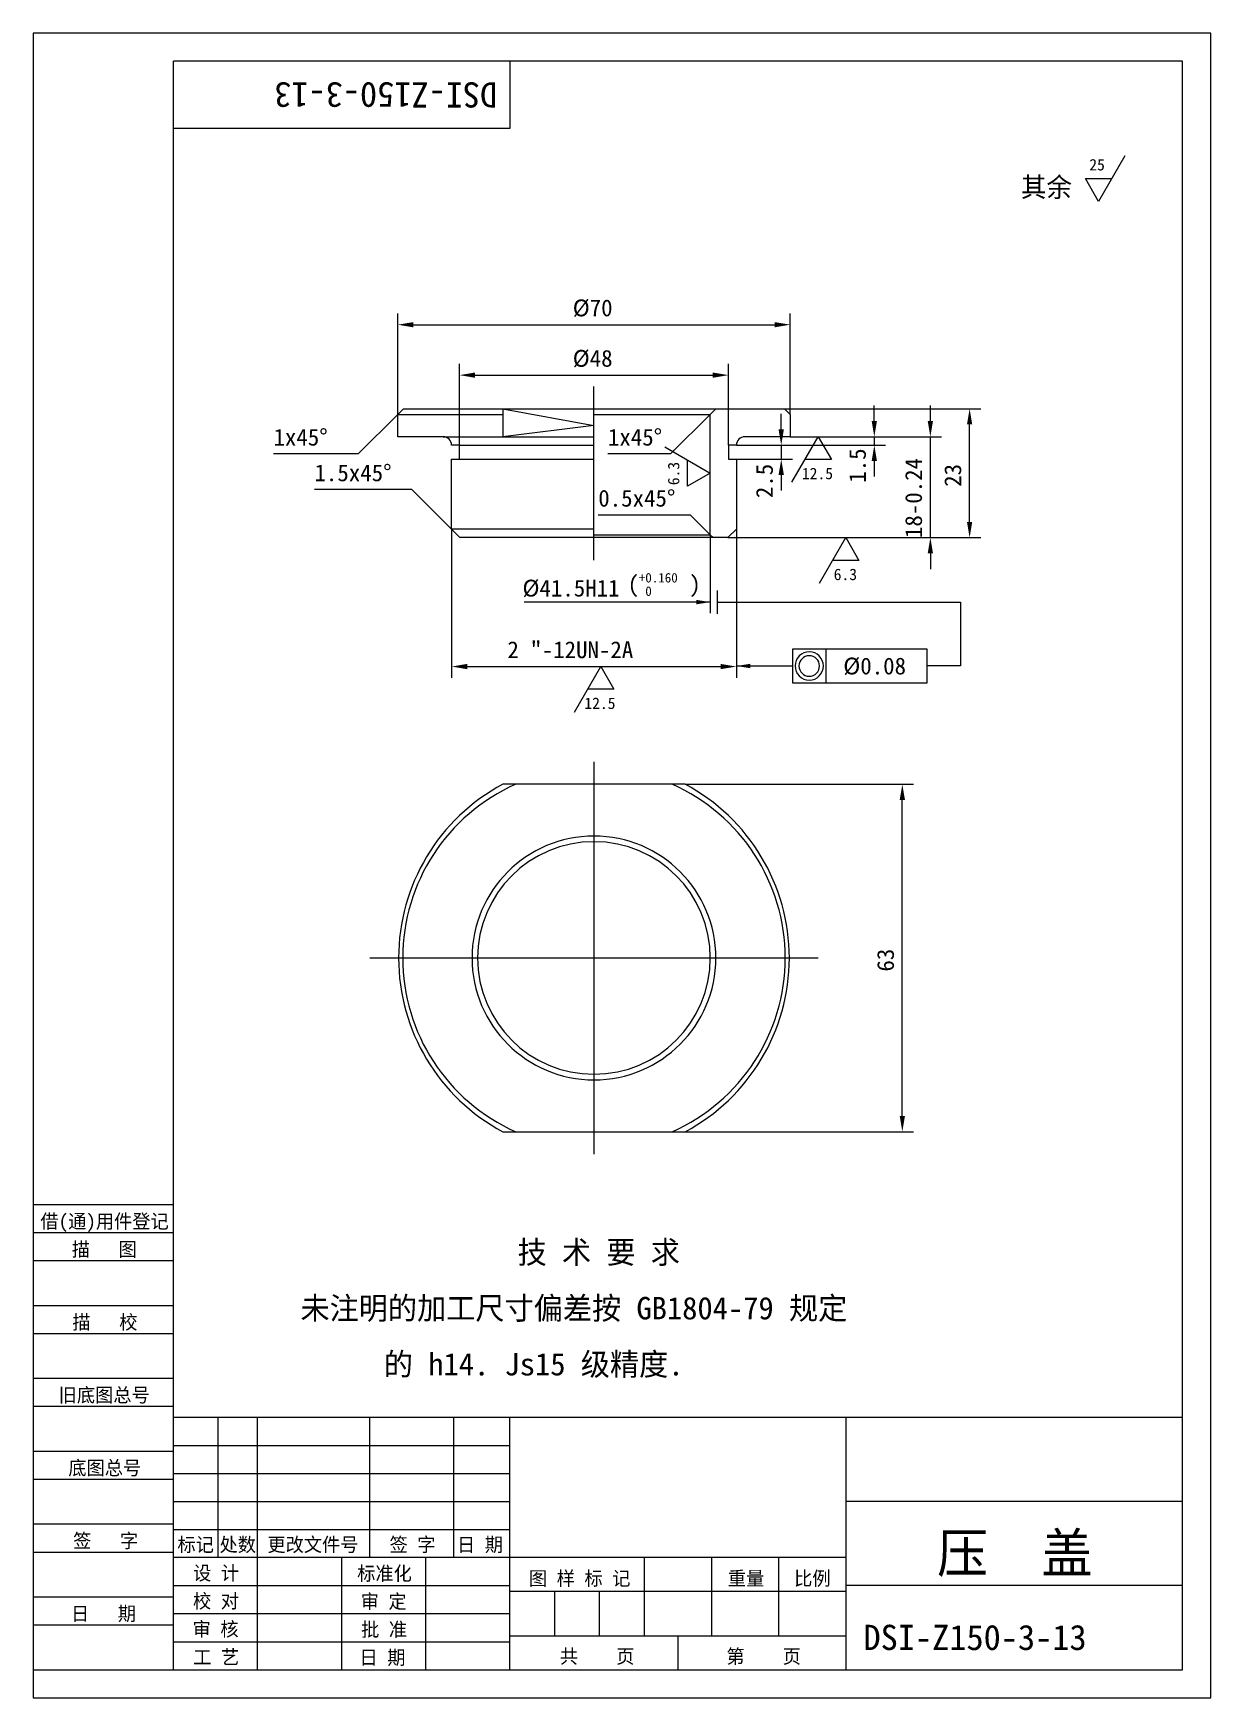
# Model space of a CAD drawing. Header units: metres. Extents: x 0 to 210, y 0 to 297.
import ezdxf

# ---------------------------------------------------------------- set-up
doc = ezdxf.new("R2010")
doc.units = ezdxf.units.M
for name, color, linetype in [('C', 6, 'Continuous'), ('D', 1, 'Continuous'), ('FL', 5, 'Continuous'), ('T', 7, 'Continuous'), ('TL', 4, 'Continuous')]:
    doc.layers.add(name, color=color, linetype=linetype)

# ---------------------------------------------------------------- blocks, each defined once
blk = doc.blocks.new('PIC6')
blk.add_lwpolyline([(6.01, 0, 1), (-6.01, 0, 1)], format="xyb", close=True)
blk.add_lwpolyline([(-4.36, 0, 1), (4.36, 0, 1), (-4.36, 0, 1)], format="xyb")
blk = doc.blocks.new('TUKUN4')
at = {"layer": 'FL'}
for p, q in [((0, 297), (0, 0)), ((210, 297), (0, 297)), ((210, 0), (210, 297)), ((0, 78), (25, 78)), ((0, 70), (25, 70)), ((0, 65), (25, 65)), ((0, 57), (25, 57)), ((0, 52), (25, 52)), ((33, 25), (33, 50)), ((40, 5), (40, 50)), ((60, 25), (60, 50)), ((75, 25), (75, 50)), ((25, 45), (85, 45)), ((0, 44), (25, 44)), ((0, 39), (25, 39)), ((25, 40), (85, 40)), ((25, 35), (85, 35)), ((0, 31), (25, 31)), ((25, 30), (85, 30)), ((0, 26), (25, 26)), ((70, 5), (70, 25)), ((0, 18), (25, 18)), ((25, 20), (85, 20)), ((25, 15), (85, 15)), ((0, 13), (25, 13)), ((25, 10), (85, 10)), ((0, 0), (210, 0))]:
    blk.add_line(p, q, dxfattribs=at)
at = {"layer": 'TL'}
for p, q in [((25, 5), (25, 292)), ((205, 292), (25, 292)), ((85, 292), (85, 280)), ((205, 5), (205, 292)), ((85, 280), (25, 280)), ((0, 88), (25, 88)), ((0, 83), (25, 83)), ((205, 50), (25, 50)), ((85, 5), (85, 50)), ((145, 5), (145, 50)), ((205, 35), (145, 35)), ((145, 25), (25, 25)), ((55, 5), (55, 25)), ((109, 11), (109, 25)), ((121, 11), (121, 25)), ((133, 11), (133, 25)), ((85, 19), (145, 19)), ((93, 11), (93, 19)), ((101, 11), (101, 19)), ((205, 20), (145, 20)), ((145, 11), (85, 11)), ((115, 5), (115, 11)), ((0, 5), (205, 5))]:
    blk.add_line(p, q, dxfattribs=at)
at = {"layer": 'T'}
for s, p in [('借(通)用件登记', (1.26, 83.76)), ('描   图', (6.86, 78.76)), ('描   校', (6.98, 65.76)), ('旧底图总号', (4.52, 52.76)), ('底图总号', (6.25, 39.76)), ('签   字', (7.1, 26.76)), ('标记', (25.71, 26.07)), ('处数', (33.22, 26.07)), ('更改文件号', (41.75, 26.07)), ('签 字', (63.53, 26.07)), ('日 期', (75.57, 26.07)), ('设 计', (28.5, 20.99)), ('标准化', (57.77, 20.93)), ('图 样 标 记', (88.4, 20.04)), ('重量', (123.88, 20.04)), ('比例', (135.7, 20.04)), ('校 对', (28.48, 15.99)), ('审 定', (58.39, 15.93)), ('日   期', (6.72, 13.76)), ('审 核', (28.41, 10.99)), ('批 准', (58.46, 10.93)), ('共    页', (93.91, 6.13)), ('第    页', (123.62, 6.13)), ('工 艺', (28.52, 5.99)), ('日 期', (58.18, 5.93))]:
    blk.add_text(s, height=2.5, dxfattribs=at).set_placement(p)

msp = doc.modelspace()

# ---------------------------------------------------------------- linework, layer by layer
at = {"layer": 'C'}
for p, q in [((100, 203), (100, 234)), ((100, 167), (100, 97)), ((60, 132), (140, 132))]:
    msp.add_line(p, q, dxfattribs=at)
at = {"layer": 'D'}
for p, q in [((194.68, 275.11), (190, 267)), ((190, 267), (187.66, 271.06)), ((187.66, 271.06), (192.34, 271.06)), ((65, 229), (65, 247)), ((135, 229), (135, 247)), ((67.8, 245), (132.2, 245)), ((76, 223.5), (76, 238)), ((124, 223.5), (124, 238)), ((78.8, 236), (121.2, 236)), ((65, 229), (57.93, 221.93)), ((120.75, 229), (113.68, 221.93)), ((133.4, 226.3), (133.4, 229.1)), ((134, 230), (169, 230)), ((150, 227.8), (150, 230.6)), ((160, 227.8), (160, 230.6)), ((167, 209.8), (167, 227.2)), ((112.64, 223.18), (120.75, 218.5)), ((125.4, 223.5), (152, 223.5)), ((133.4, 223.5), (133.4, 221)), ((135, 225), (162, 225)), ((135.32, 216.89), (140, 225)), ((140, 225), (142.34, 220.94)), ((150, 225), (150, 223.5)), ((160, 207), (160, 225)), ((53.93, 221.93), (42.84, 221.93)), ((57.93, 221.93), (53.93, 221.93)), ((113.58, 221.93), (102.49, 221.93)), ((113.68, 221.93), (113.58, 221.93)), ((116.69, 216.16), (116.69, 220.84)), ((125.4, 221), (135.4, 221)), ((142.34, 220.94), (137.66, 220.94)), ((150, 220.7), (150, 217.9)), ((120.75, 218.5), (116.69, 216.16)), ((133.4, 218.2), (133.4, 215.4)), ((65.53, 215.57), (50.15, 215.57)), ((67.53, 215.57), (65.53, 215.57)), ((74.6, 208.5), (67.53, 215.57)), ((116.71, 211.04), (100.77, 211.04)), ((117.21, 211.04), (116.71, 211.04)), ((120.75, 207.5), (117.21, 211.04)), ((74.6, 208.5), (74.6, 182)), ((125.4, 208.5), (125.4, 182)), ((120.75, 207.5), (120.75, 193.5)), ((123.9, 207), (162, 207)), ((123.9, 207), (169, 207)), ((140.22, 198.89), (144.9, 207)), ((144.9, 207), (147.24, 202.94)), ((147.24, 202.94), (142.56, 202.94)), ((160, 204.2), (160, 201.4)), ((120.75, 195.5), (87.55, 195.5)), ((159.4, 187.1), (135.4, 187.1)), ((135.4, 187.1), (135.4, 181.1)), ((141.4, 181.1), (141.4, 187.1)), ((159.4, 181.1), (159.4, 187.1)), ((77.4, 184), (122.6, 184)), ((96.52, 175.89), (101.2, 184)), ((101.2, 184), (103.54, 179.94)), ((125.4, 184.1), (128.4, 184.1)), ((128.4, 184.1), (135.4, 184.1)), ((103.54, 179.94), (98.86, 179.94)), ((135.4, 181.1), (159.4, 181.1)), ((116.25, 163), (157, 163)), ((155, 103.8), (155, 160.2)), ((116.25, 101), (157, 101))]:
    msp.add_line(p, q, dxfattribs=at)
for points in [[(122, 197.6), (122, 193.4)], [(122, 195.5), (165.4, 195.5), (165.4, 184.1), (159.4, 184.1)]]:
    msp.add_lwpolyline(points, dxfattribs=at)
for points in [[(67.8, 245.47), (67.8, 244.53), (65, 245)], [(132.2, 245.47), (132.2, 244.53), (135, 245)], [(78.8, 236.47), (78.8, 235.53), (76, 236)], [(121.2, 236.47), (121.2, 235.53), (124, 236)], [(166.53, 227.2), (167.47, 227.2), (167, 230)], [(132.93, 226.3), (133.87, 226.3), (133.4, 223.5)], [(149.53, 227.8), (150.47, 227.8), (150, 225)], [(159.53, 227.8), (160.47, 227.8), (160, 225)], [(149.53, 220.7), (150.47, 220.7), (150, 223.5)], [(132.93, 218.2), (133.87, 218.2), (133.4, 221)], [(166.53, 209.8), (167.47, 209.8), (167, 207)], [(159.53, 204.2), (160.47, 204.2), (160, 207)], [(118.28, 195.11), (120.75, 195.5), (118.28, 195.89)], [(77.4, 184.47), (77.4, 183.53), (74.6, 184)], [(122.6, 184.47), (122.6, 183.53), (125.4, 184)], [(127.87, 184.49), (125.4, 184.1), (127.87, 183.71)], [(154.53, 160.2), (155.47, 160.2), (155, 163)], [(154.53, 103.8), (155.47, 103.8), (155, 101)]]:
    msp.add_solid(points, dxfattribs=at)
at = {"layer": 'FL'}
for p, q in [((83.75, 230), (100, 227)), ((100, 227), (83.75, 225))]:
    msp.add_line(p, q, dxfattribs=at)
at = {"layer": 'TL'}
for points in [[(121.25, 207), (76.1, 207), (74.6, 208.5), (74.6, 221), (76, 221), (76, 223.5), (74.6, 223.5, 0.41), (73.1, 225), (65, 225), (65, 229), (66, 230), (121.75, 230)], [(123.9, 207), (121.25, 207), (120.75, 207.5), (120.75, 229), (121.75, 230), (134, 230), (135, 229), (135, 225), (126.9, 225, 0.41), (125.4, 223.5), (124, 223.5), (124, 221), (125.4, 221), (125.4, 208.5), (123.9, 207)], [(116.25, 163), (83.75, 163, 0.6), (83.75, 101), (116.25, 101, 0.6), (116.25, 163, 0.6)], [(86.04, 163, 0.65), (86.04, 101, 0.65)], [(113.96, 101, 0.65), (113.96, 163, 0.65)], [(121.75, 132, 1), (78.25, 132, 1), (121.75, 132, 1)], [(120.75, 132, 1), (79.25, 132, 1), (120.75, 132, 1)]]:
    msp.add_lwpolyline(points, format="xyb", dxfattribs=at)
for points in [[(65, 229), (83.75, 229)], [(83.75, 230), (83.75, 225)], [(100, 229), (120.75, 229)], [(73.1, 225), (100, 225)], [(76, 223.5), (100, 223.5)], [(76, 221), (100, 221)], [(100, 208.5), (74.6, 208.5)], [(100, 207.5), (120.75, 207.5)]]:
    msp.add_lwpolyline(points, dxfattribs=at)

# ---------------------------------------------------------------- block references
at = {"layer": 'D', "xscale": 0.42, "yscale": 0.42, "zscale": 0.42}
msp.add_blockref('PIC6', (138.4, 184.1), dxfattribs=at)
at = {"layer": 'TL'}
msp.add_blockref('TUKUN4', (0, 0), dxfattribs=at)

# ---------------------------------------------------------------- texts
at = {"layer": 'D'}
for s, height, rotation, p in [('DSI-Z150-3-13', 4.5, 180, (82.75, 288.25)), ('6.3', 2.04, 90, (115.22, 216.36)), ('2.5', 3, 90, (131.9, 214.05)), ('1.5', 3, 90, (148.5, 216.8)), ('18-0.24', 3, 90, (158.5, 206.93)), ('23', 3, 90, (165.5, 216.07)), ('63', 3, 90, (153.5, 129.57))]:
    msp.add_text(s, height=height, rotation=rotation, dxfattribs=at).set_placement(p)
for s, height, p in [('25', 2.04, (188.35, 272.53)), ('其余', 3.5, (176.15, 267.8)), ('%%c70', 3, (96.21, 246.5)), ('%%c48', 3, (96.21, 237.5)), ('1x45%%d', 3, (42.84, 223.43)), ('1x45%%d', 3, (102.49, 223.43)), ('1.5x45%%d', 3, (50.15, 217.07)), ('12.5', 2.04, (137.09, 217.43)), ('0.5x45%%d', 3, (100.77, 212.54)), ('%%c41.5H11   ', 3, (87.25, 196.5)), ('(', 3, (106, 197.2)), ('+0.160', 1.7, (108, 199)), (')', 3, (117, 197.2)), ('6.3', 2.04, (142.76, 199.43)), (' 0', 1.7, (108, 196.6)), ('2 %%034-12UN-2A', 3, (84.56, 185.5)), ('%%c0.08', 3, (144.47, 182.6)), ('12.5', 2.04, (98.29, 176.43)), ('技 术 要 求', 4, (86.37, 77.49)), ('未注明的加工尺寸偏差按 GB1804-79 规定', 4, (47.65, 67.51)), ('的 h14. Js15 级精度.        ', 4, (62.52, 57.51)), ('压  盖', 7, (161.19, 22.33)), ('DSI-Z150-3-13', 4.5, (148.07, 8.51))]:
    msp.add_text(s, height=height, dxfattribs=at).set_placement(p)

doc.saveas('drawing.dxf')
